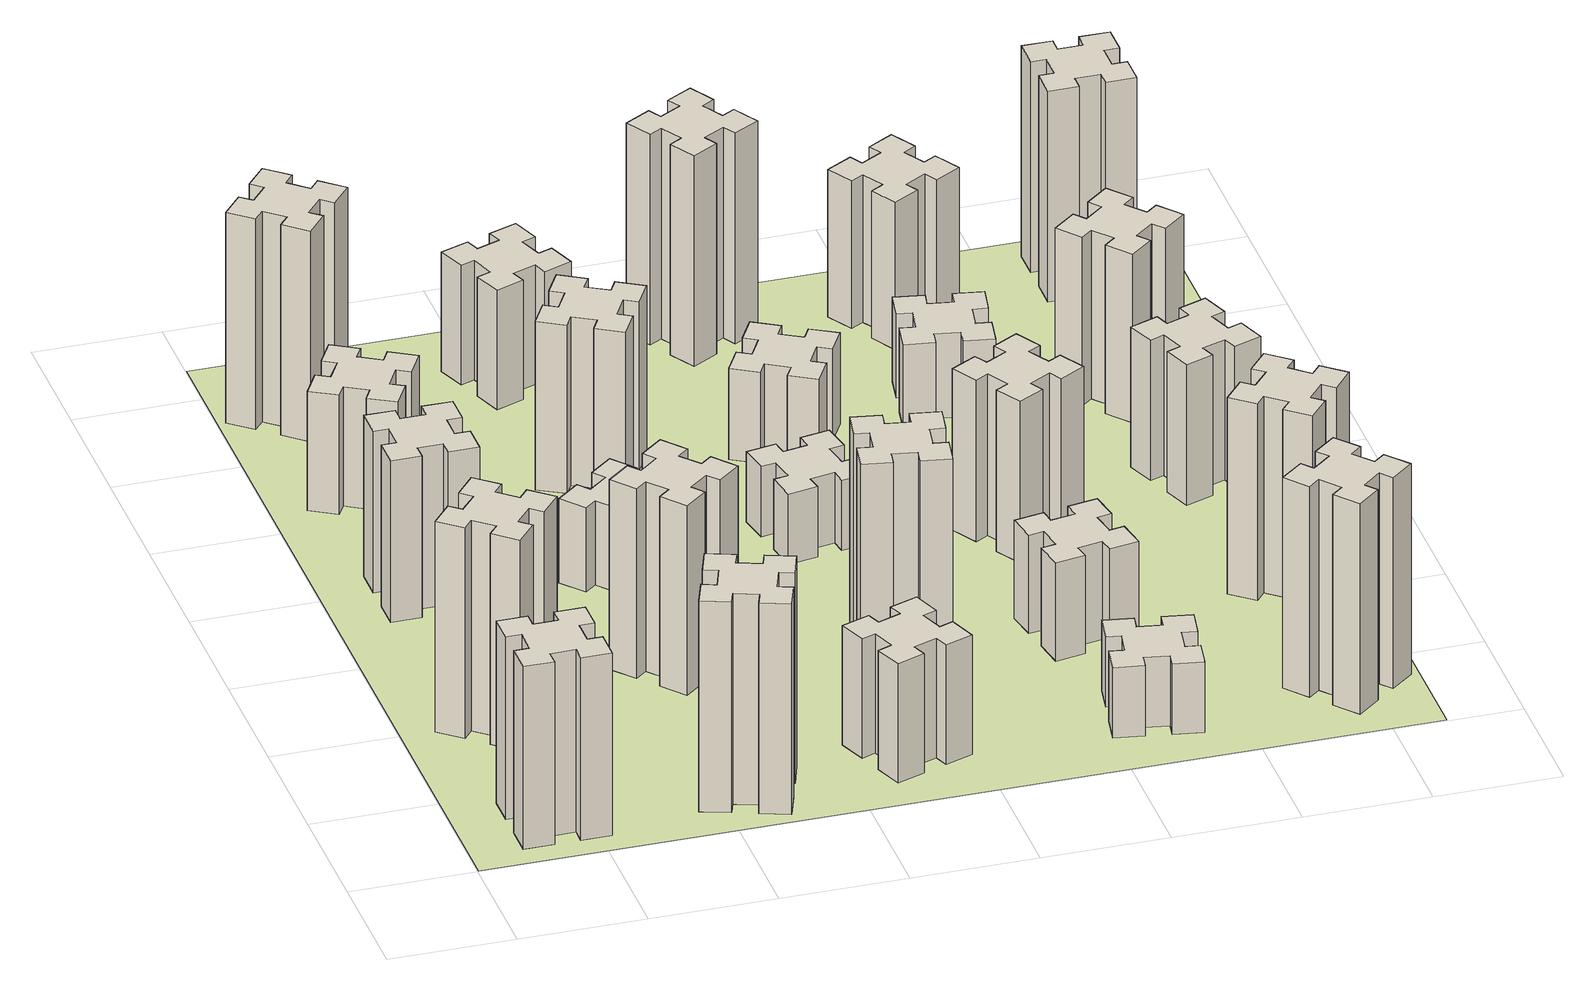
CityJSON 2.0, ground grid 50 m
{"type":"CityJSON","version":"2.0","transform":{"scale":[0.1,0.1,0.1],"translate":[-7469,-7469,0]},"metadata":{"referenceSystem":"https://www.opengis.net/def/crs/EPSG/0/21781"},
"CityObjects":{
"building1":{"type":"Building","attributes":{"class":"1000","function":"1000","usage":"1000","yearOfConstruction":2016,"roofType":"1000","measuredHeight":78,"storeysAboveGround":30,"storeysBelowGround":0},"geometry":[{"type":"Solid","lod":"1","boundaries":[[[[0,1,2,3,4,5,6,7,8,9,10,11,12,13,14,15,16,17,18,19]],[[17,16,20,21]],[[16,15,22,20]],[[15,14,23,22]],[[14,13,24,23]],[[13,12,25,24]],[[12,11,26,25]],[[11,10,27,26]],[[10,9,28,27]],[[9,8,29,28]],[[8,7,30,29]],[[7,6,31,30]],[[6,5,32,31]],[[5,4,33,32]],[[4,3,34,33]],[[3,2,35,34]],[[2,1,36,35]],[[1,0,37,36]],[[0,19,38,37]],[[19,18,39,38]],[[18,17,21,39]],[[24,25,26,27,28,29,30,31,32,33,34,35,36,37,38,39,21,20,22,23]]]]}]},
"building2":{"type":"Building","attributes":{"class":"1000","function":"1000","usage":"1000","yearOfConstruction":2016,"roofType":"1000","measuredHeight":90,"storeysAboveGround":30,"storeysBelowGround":0},"geometry":[{"type":"Solid","lod":"1","boundaries":[[[[40,41,42,43,44,45,46,47,48,49,50,51,52,53,54,55,56,57,58,59]],[[57,56,60,61]],[[56,55,62,60]],[[55,54,63,62]],[[54,53,64,63]],[[53,52,65,64]],[[52,51,66,65]],[[51,50,67,66]],[[50,49,68,67]],[[49,48,69,68]],[[48,47,70,69]],[[47,46,71,70]],[[46,45,72,71]],[[45,44,73,72]],[[44,43,74,73]],[[43,42,75,74]],[[42,41,76,75]],[[41,40,77,76]],[[40,59,78,77]],[[59,58,79,78]],[[58,57,61,79]],[[64,65,66,67,68,69,70,71,72,73,74,75,76,77,78,79,61,60,62,63]]]]}]},
"building3":{"type":"Building","attributes":{"class":"1000","function":"1000","usage":"1000","yearOfConstruction":2016,"roofType":"1000","measuredHeight":69,"storeysAboveGround":30,"storeysBelowGround":0},"geometry":[{"type":"Solid","lod":"1","boundaries":[[[[80,81,82,83,84,85,86,87,88,89,90,91,92,93,94,95,96,97,98,99]],[[97,96,100,101]],[[96,95,102,100]],[[95,94,103,102]],[[94,93,104,103]],[[93,92,105,104]],[[92,91,106,105]],[[91,90,107,106]],[[90,89,108,107]],[[89,88,109,108]],[[88,87,110,109]],[[87,86,111,110]],[[86,85,112,111]],[[85,84,113,112]],[[84,83,114,113]],[[83,82,115,114]],[[82,81,116,115]],[[81,80,117,116]],[[80,99,118,117]],[[99,98,119,118]],[[98,97,101,119]],[[104,105,106,107,108,109,110,111,112,113,114,115,116,117,118,119,101,100,102,103]]]]}]},
"building4":{"type":"Building","attributes":{"class":"1000","function":"1000","usage":"1000","yearOfConstruction":2016,"roofType":"1000","measuredHeight":51,"storeysAboveGround":30,"storeysBelowGround":0},"geometry":[{"type":"Solid","lod":"1","boundaries":[[[[120,121,122,123,124,125,126,127,128,129,130,131,132,133,134,135,136,137,138,139]],[[137,136,140,141]],[[136,135,142,140]],[[135,134,143,142]],[[134,133,144,143]],[[133,132,145,144]],[[132,131,146,145]],[[131,130,147,146]],[[130,129,148,147]],[[129,128,149,148]],[[128,127,150,149]],[[127,126,151,150]],[[126,125,152,151]],[[125,124,153,152]],[[124,123,154,153]],[[123,122,155,154]],[[122,121,156,155]],[[121,120,157,156]],[[120,139,158,157]],[[139,138,159,158]],[[138,137,141,159]],[[144,145,146,147,148,149,150,151,152,153,154,155,156,157,158,159,141,140,142,143]]]]}]},
"building5":{"type":"Building","attributes":{"class":"1000","function":"1000","usage":"1000","yearOfConstruction":2016,"roofType":"1000","measuredHeight":90,"storeysAboveGround":30,"storeysBelowGround":0},"geometry":[{"type":"Solid","lod":"1","boundaries":[[[[160,161,162,163,164,165,166,167,168,169,170,171,172,173,174,175,176,177,178,179]],[[177,176,180,181]],[[176,175,182,180]],[[175,174,183,182]],[[174,173,184,183]],[[173,172,185,184]],[[172,171,186,185]],[[171,170,187,186]],[[170,169,188,187]],[[169,168,189,188]],[[168,167,190,189]],[[167,166,191,190]],[[166,165,192,191]],[[165,164,193,192]],[[164,163,194,193]],[[163,162,195,194]],[[162,161,196,195]],[[161,160,197,196]],[[160,179,198,197]],[[179,178,199,198]],[[178,177,181,199]],[[184,185,186,187,188,189,190,191,192,193,194,195,196,197,198,199,181,180,182,183]]]]}]},
"building6":{"type":"Building","attributes":{"class":"1000","function":"1000","usage":"1000","yearOfConstruction":2016,"roofType":"1000","measuredHeight":90,"storeysAboveGround":30,"storeysBelowGround":0},"geometry":[{"type":"Solid","lod":"1","boundaries":[[[[200,201,202,203,204,205,206,207,208,209,210,211,212,213,214,215,216,217,218,219]],[[217,216,220,221]],[[216,215,222,220]],[[215,214,223,222]],[[214,213,224,223]],[[213,212,225,224]],[[212,211,226,225]],[[211,210,227,226]],[[210,209,228,227]],[[209,208,229,228]],[[208,207,230,229]],[[207,206,231,230]],[[206,205,232,231]],[[205,204,233,232]],[[204,203,234,233]],[[203,202,235,234]],[[202,201,236,235]],[[201,200,237,236]],[[200,219,238,237]],[[219,218,239,238]],[[218,217,221,239]],[[224,225,226,227,228,229,230,231,232,233,234,235,236,237,238,239,221,220,222,223]]]]}]},
"building7":{"type":"Building","attributes":{"class":"1000","function":"1000","usage":"1000","yearOfConstruction":2016,"roofType":"1000","measuredHeight":81,"storeysAboveGround":30,"storeysBelowGround":0},"geometry":[{"type":"Solid","lod":"1","boundaries":[[[[240,241,242,243,244,245,246,247,248,249,250,251,252,253,254,255,256,257,258,259]],[[257,256,260,261]],[[256,255,262,260]],[[255,254,263,262]],[[254,253,264,263]],[[253,252,265,264]],[[252,251,266,265]],[[251,250,267,266]],[[250,249,268,267]],[[249,248,269,268]],[[248,247,270,269]],[[247,246,271,270]],[[246,245,272,271]],[[245,244,273,272]],[[244,243,274,273]],[[243,242,275,274]],[[242,241,276,275]],[[241,240,277,276]],[[240,259,278,277]],[[259,258,279,278]],[[258,257,261,279]],[[264,265,266,267,268,269,270,271,272,273,274,275,276,277,278,279,261,260,262,263]]]]}]},
"building8":{"type":"Building","attributes":{"class":"1000","function":"1000","usage":"1000","yearOfConstruction":2016,"roofType":"1000","measuredHeight":36,"storeysAboveGround":30,"storeysBelowGround":0},"geometry":[{"type":"Solid","lod":"1","boundaries":[[[[280,281,282,283,284,285,286,287,288,289,290,291,292,293,294,295,296,297,298,299]],[[297,296,300,301]],[[296,295,302,300]],[[295,294,303,302]],[[294,293,304,303]],[[293,292,305,304]],[[292,291,306,305]],[[291,290,307,306]],[[290,289,308,307]],[[289,288,309,308]],[[288,287,310,309]],[[287,286,311,310]],[[286,285,312,311]],[[285,284,313,312]],[[284,283,314,313]],[[283,282,315,314]],[[282,281,316,315]],[[281,280,317,316]],[[280,299,318,317]],[[299,298,319,318]],[[298,297,301,319]],[[304,305,306,307,308,309,310,311,312,313,314,315,316,317,318,319,301,300,302,303]]]]}]},
"building9":{"type":"Building","attributes":{"class":"1000","function":"1000","usage":"1000","yearOfConstruction":2016,"roofType":"1000","measuredHeight":51,"storeysAboveGround":30,"storeysBelowGround":0},"geometry":[{"type":"Solid","lod":"1","boundaries":[[[[320,321,322,323,324,325,326,327,328,329,330,331,332,333,334,335,336,337,338,339]],[[337,336,340,341]],[[336,335,342,340]],[[335,334,343,342]],[[334,333,344,343]],[[333,332,345,344]],[[332,331,346,345]],[[331,330,347,346]],[[330,329,348,347]],[[329,328,349,348]],[[328,327,350,349]],[[327,326,351,350]],[[326,325,352,351]],[[325,324,353,352]],[[324,323,354,353]],[[323,322,355,354]],[[322,321,356,355]],[[321,320,357,356]],[[320,339,358,357]],[[339,338,359,358]],[[338,337,341,359]],[[344,345,346,347,348,349,350,351,352,353,354,355,356,357,358,359,341,340,342,343]]]]}]},
"building10":{"type":"Building","attributes":{"class":"1000","function":"1000","usage":"1000","yearOfConstruction":2016,"roofType":"1000","measuredHeight":72,"storeysAboveGround":30,"storeysBelowGround":0},"geometry":[{"type":"Solid","lod":"1","boundaries":[[[[360,361,362,363,364,365,366,367,368,369,370,371,372,373,374,375,376,377,378,379]],[[377,376,380,381]],[[376,375,382,380]],[[375,374,383,382]],[[374,373,384,383]],[[373,372,385,384]],[[372,371,386,385]],[[371,370,387,386]],[[370,369,388,387]],[[369,368,389,388]],[[368,367,390,389]],[[367,366,391,390]],[[366,365,392,391]],[[365,364,393,392]],[[364,363,394,393]],[[363,362,395,394]],[[362,361,396,395]],[[361,360,397,396]],[[360,379,398,397]],[[379,378,399,398]],[[378,377,381,399]],[[384,385,386,387,388,389,390,391,392,393,394,395,396,397,398,399,381,380,382,383]]]]}]},
"building11":{"type":"Building","attributes":{"class":"1000","function":"1000","usage":"1000","yearOfConstruction":2016,"roofType":"1000","measuredHeight":51,"storeysAboveGround":30,"storeysBelowGround":0},"geometry":[{"type":"Solid","lod":"1","boundaries":[[[[400,401,402,403,404,405,406,407,408,409,410,411,412,413,414,415,416,417,418,419]],[[417,416,420,421]],[[416,415,422,420]],[[415,414,423,422]],[[414,413,424,423]],[[413,412,425,424]],[[412,411,426,425]],[[411,410,427,426]],[[410,409,428,427]],[[409,408,429,428]],[[408,407,430,429]],[[407,406,431,430]],[[406,405,432,431]],[[405,404,433,432]],[[404,403,434,433]],[[403,402,435,434]],[[402,401,436,435]],[[401,400,437,436]],[[400,419,438,437]],[[419,418,439,438]],[[418,417,421,439]],[[424,425,426,427,428,429,430,431,432,433,434,435,436,437,438,439,421,420,422,423]]]]}]},
"building12":{"type":"Building","attributes":{"class":"1000","function":"1000","usage":"1000","yearOfConstruction":2016,"roofType":"1000","measuredHeight":87,"storeysAboveGround":30,"storeysBelowGround":0},"geometry":[{"type":"Solid","lod":"1","boundaries":[[[[440,441,442,443,444,445,446,447,448,449,450,451,452,453,454,455,456,457,458,459]],[[457,456,460,461]],[[456,455,462,460]],[[455,454,463,462]],[[454,453,464,463]],[[453,452,465,464]],[[452,451,466,465]],[[451,450,467,466]],[[450,449,468,467]],[[449,448,469,468]],[[448,447,470,469]],[[447,446,471,470]],[[446,445,472,471]],[[445,444,473,472]],[[444,443,474,473]],[[443,442,475,474]],[[442,441,476,475]],[[441,440,477,476]],[[440,459,478,477]],[[459,458,479,478]],[[458,457,461,479]],[[464,465,466,467,468,469,470,471,472,473,474,475,476,477,478,479,461,460,462,463]]]]}]},
"building13":{"type":"Building","attributes":{"class":"1000","function":"1000","usage":"1000","yearOfConstruction":2016,"roofType":"1000","measuredHeight":30,"storeysAboveGround":30,"storeysBelowGround":0},"geometry":[{"type":"Solid","lod":"1","boundaries":[[[[480,481,482,483,484,485,486,487,488,489,490,491,492,493,494,495,496,497,498,499]],[[497,496,500,501]],[[496,495,502,500]],[[495,494,503,502]],[[494,493,504,503]],[[493,492,505,504]],[[492,491,506,505]],[[491,490,507,506]],[[490,489,508,507]],[[489,488,509,508]],[[488,487,510,509]],[[487,486,511,510]],[[486,485,512,511]],[[485,484,513,512]],[[484,483,514,513]],[[483,482,515,514]],[[482,481,516,515]],[[481,480,517,516]],[[480,499,518,517]],[[499,498,519,518]],[[498,497,501,519]],[[504,505,506,507,508,509,510,511,512,513,514,515,516,517,518,519,501,500,502,503]]]]}]},
"building14":{"type":"Building","attributes":{"class":"1000","function":"1000","usage":"1000","yearOfConstruction":2016,"roofType":"1000","measuredHeight":39,"storeysAboveGround":30,"storeysBelowGround":0},"geometry":[{"type":"Solid","lod":"1","boundaries":[[[[520,521,522,523,524,525,526,527,528,529,530,531,532,533,534,535,536,537,538,539]],[[537,536,540,541]],[[536,535,542,540]],[[535,534,543,542]],[[534,533,544,543]],[[533,532,545,544]],[[532,531,546,545]],[[531,530,547,546]],[[530,529,548,547]],[[529,528,549,548]],[[528,527,550,549]],[[527,526,551,550]],[[526,525,552,551]],[[525,524,553,552]],[[524,523,554,553]],[[523,522,555,554]],[[522,521,556,555]],[[521,520,557,556]],[[520,539,558,557]],[[539,538,559,558]],[[538,537,541,559]],[[544,545,546,547,548,549,550,551,552,553,554,555,556,557,558,559,541,540,542,543]]]]}]},
"building15":{"type":"Building","attributes":{"class":"1000","function":"1000","usage":"1000","yearOfConstruction":2016,"roofType":"1000","measuredHeight":30,"storeysAboveGround":30,"storeysBelowGround":0},"geometry":[{"type":"Solid","lod":"1","boundaries":[[[[560,561,562,563,564,565,566,567,568,569,570,571,572,573,574,575,576,577,578,579]],[[577,576,580,581]],[[576,575,582,580]],[[575,574,583,582]],[[574,573,584,583]],[[573,572,585,584]],[[572,571,586,585]],[[571,570,587,586]],[[570,569,588,587]],[[569,568,589,588]],[[568,567,590,589]],[[567,566,591,590]],[[566,565,592,591]],[[565,564,593,592]],[[564,563,594,593]],[[563,562,595,594]],[[562,561,596,595]],[[561,560,597,596]],[[560,579,598,597]],[[579,578,599,598]],[[578,577,581,599]],[[584,585,586,587,588,589,590,591,592,593,594,595,596,597,598,599,581,580,582,583]]]]}]},
"building16":{"type":"Building","attributes":{"class":"1000","function":"1000","usage":"1000","yearOfConstruction":2016,"roofType":"1000","measuredHeight":90,"storeysAboveGround":30,"storeysBelowGround":0},"geometry":[{"type":"Solid","lod":"1","boundaries":[[[[600,601,602,603,604,605,606,607,608,609,610,611,612,613,614,615,616,617,618,619]],[[617,616,620,621]],[[616,615,622,620]],[[615,614,623,622]],[[614,613,624,623]],[[613,612,625,624]],[[612,611,626,625]],[[611,610,627,626]],[[610,609,628,627]],[[609,608,629,628]],[[608,607,630,629]],[[607,606,631,630]],[[606,605,632,631]],[[605,604,633,632]],[[604,603,634,633]],[[603,602,635,634]],[[602,601,636,635]],[[601,600,637,636]],[[600,619,638,637]],[[619,618,639,638]],[[618,617,621,639]],[[624,625,626,627,628,629,630,631,632,633,634,635,636,637,638,639,621,620,622,623]]]]}]},
"building17":{"type":"Building","attributes":{"class":"1000","function":"1000","usage":"1000","yearOfConstruction":2016,"roofType":"1000","measuredHeight":42,"storeysAboveGround":30,"storeysBelowGround":0},"geometry":[{"type":"Solid","lod":"1","boundaries":[[[[640,641,642,643,644,645,646,647,648,649,650,651,652,653,654,655,656,657,658,659]],[[657,656,660,661]],[[656,655,662,660]],[[655,654,663,662]],[[654,653,664,663]],[[653,652,665,664]],[[652,651,666,665]],[[651,650,667,666]],[[650,649,668,667]],[[649,648,669,668]],[[648,647,670,669]],[[647,646,671,670]],[[646,645,672,671]],[[645,644,673,672]],[[644,643,674,673]],[[643,642,675,674]],[[642,641,676,675]],[[641,640,677,676]],[[640,659,678,677]],[[659,658,679,678]],[[658,657,661,679]],[[664,665,666,667,668,669,670,671,672,673,674,675,676,677,678,679,661,660,662,663]]]]}]},
"building18":{"type":"Building","attributes":{"class":"1000","function":"1000","usage":"1000","yearOfConstruction":2016,"roofType":"1000","measuredHeight":69,"storeysAboveGround":30,"storeysBelowGround":0},"geometry":[{"type":"Solid","lod":"1","boundaries":[[[[680,681,682,683,684,685,686,687,688,689,690,691,692,693,694,695,696,697,698,699]],[[697,696,700,701]],[[696,695,702,700]],[[695,694,703,702]],[[694,693,704,703]],[[693,692,705,704]],[[692,691,706,705]],[[691,690,707,706]],[[690,689,708,707]],[[689,688,709,708]],[[688,687,710,709]],[[687,686,711,710]],[[686,685,712,711]],[[685,684,713,712]],[[684,683,714,713]],[[683,682,715,714]],[[682,681,716,715]],[[681,680,717,716]],[[680,699,718,717]],[[699,698,719,718]],[[698,697,701,719]],[[704,705,706,707,708,709,710,711,712,713,714,715,716,717,718,719,701,700,702,703]]]]}]},
"building19":{"type":"Building","attributes":{"class":"1000","function":"1000","usage":"1000","yearOfConstruction":2016,"roofType":"1000","measuredHeight":36,"storeysAboveGround":30,"storeysBelowGround":0},"geometry":[{"type":"Solid","lod":"1","boundaries":[[[[720,721,722,723,724,725,726,727,728,729,730,731,732,733,734,735,736,737,738,739]],[[737,736,740,741]],[[736,735,742,740]],[[735,734,743,742]],[[734,733,744,743]],[[733,732,745,744]],[[732,731,746,745]],[[731,730,747,746]],[[730,729,748,747]],[[729,728,749,748]],[[728,727,750,749]],[[727,726,751,750]],[[726,725,752,751]],[[725,724,753,752]],[[724,723,754,753]],[[723,722,755,754]],[[722,721,756,755]],[[721,720,757,756]],[[720,739,758,757]],[[739,738,759,758]],[[738,737,741,759]],[[744,745,746,747,748,749,750,751,752,753,754,755,756,757,758,759,741,740,742,743]]]]}]},
"building20":{"type":"Building","attributes":{"class":"1000","function":"1000","usage":"1000","yearOfConstruction":2016,"roofType":"1000","measuredHeight":90,"storeysAboveGround":30,"storeysBelowGround":0},"geometry":[{"type":"Solid","lod":"1","boundaries":[[[[760,761,762,763,764,765,766,767,768,769,770,771,772,773,774,775,776,777,778,779]],[[777,776,780,781]],[[776,775,782,780]],[[775,774,783,782]],[[774,773,784,783]],[[773,772,785,784]],[[772,771,786,785]],[[771,770,787,786]],[[770,769,788,787]],[[769,768,789,788]],[[768,767,790,789]],[[767,766,791,790]],[[766,765,792,791]],[[765,764,793,792]],[[764,763,794,793]],[[763,762,795,794]],[[762,761,796,795]],[[761,760,797,796]],[[760,779,798,797]],[[779,778,799,798]],[[778,777,781,799]],[[784,785,786,787,788,789,790,791,792,793,794,795,796,797,798,799,781,780,782,783]]]]}]},
"building21":{"type":"Building","attributes":{"class":"1000","function":"1000","usage":"1000","yearOfConstruction":2016,"roofType":"1000","measuredHeight":63,"storeysAboveGround":30,"storeysBelowGround":0},"geometry":[{"type":"Solid","lod":"1","boundaries":[[[[800,801,802,803,804,805,806,807,808,809,810,811,812,813,814,815,816,817,818,819]],[[817,816,820,821]],[[816,815,822,820]],[[815,814,823,822]],[[814,813,824,823]],[[813,812,825,824]],[[812,811,826,825]],[[811,810,827,826]],[[810,809,828,827]],[[809,808,829,828]],[[808,807,830,829]],[[807,806,831,830]],[[806,805,832,831]],[[805,804,833,832]],[[804,803,834,833]],[[803,802,835,834]],[[802,801,836,835]],[[801,800,837,836]],[[800,819,838,837]],[[819,818,839,838]],[[818,817,821,839]],[[824,825,826,827,828,829,830,831,832,833,834,835,836,837,838,839,821,820,822,823]]]]}]},
"building22":{"type":"Building","attributes":{"class":"1000","function":"1000","usage":"1000","yearOfConstruction":2016,"roofType":"1000","measuredHeight":84,"storeysAboveGround":30,"storeysBelowGround":0},"geometry":[{"type":"Solid","lod":"1","boundaries":[[[[840,841,842,843,844,845,846,847,848,849,850,851,852,853,854,855,856,857,858,859]],[[857,856,860,861]],[[856,855,862,860]],[[855,854,863,862]],[[854,853,864,863]],[[853,852,865,864]],[[852,851,866,865]],[[851,850,867,866]],[[850,849,868,867]],[[849,848,869,868]],[[848,847,870,869]],[[847,846,871,870]],[[846,845,872,871]],[[845,844,873,872]],[[844,843,874,873]],[[843,842,875,874]],[[842,841,876,875]],[[841,840,877,876]],[[840,859,878,877]],[[859,858,879,878]],[[858,857,861,879]],[[864,865,866,867,868,869,870,871,872,873,874,875,876,877,878,879,861,860,862,863]]]]}]},
"building23":{"type":"Building","attributes":{"class":"1000","function":"1000","usage":"1000","yearOfConstruction":2016,"roofType":"1000","measuredHeight":60,"storeysAboveGround":30,"storeysBelowGround":0},"geometry":[{"type":"Solid","lod":"1","boundaries":[[[[880,881,882,883,884,885,886,887,888,889,890,891,892,893,894,895,896,897,898,899]],[[897,896,900,901]],[[896,895,902,900]],[[895,894,903,902]],[[894,893,904,903]],[[893,892,905,904]],[[892,891,906,905]],[[891,890,907,906]],[[890,889,908,907]],[[889,888,909,908]],[[888,887,910,909]],[[887,886,911,910]],[[886,885,912,911]],[[885,884,913,912]],[[884,883,914,913]],[[883,882,915,914]],[[882,881,916,915]],[[881,880,917,916]],[[880,899,918,917]],[[899,898,919,918]],[[898,897,901,919]],[[904,905,906,907,908,909,910,911,912,913,914,915,916,917,918,919,901,900,902,903]]]]}]},
"building24":{"type":"Building","attributes":{"class":"1000","function":"1000","usage":"1000","yearOfConstruction":2016,"roofType":"1000","measuredHeight":72,"storeysAboveGround":30,"storeysBelowGround":0},"geometry":[{"type":"Solid","lod":"1","boundaries":[[[[920,921,922,923,924,925,926,927,928,929,930,931,932,933,934,935,936,937,938,939]],[[937,936,940,941]],[[936,935,942,940]],[[935,934,943,942]],[[934,933,944,943]],[[933,932,945,944]],[[932,931,946,945]],[[931,930,947,946]],[[930,929,948,947]],[[929,928,949,948]],[[928,927,950,949]],[[927,926,951,950]],[[926,925,952,951]],[[925,924,953,952]],[[924,923,954,953]],[[923,922,955,954]],[[922,921,956,955]],[[921,920,957,956]],[[920,939,958,957]],[[939,938,959,958]],[[938,937,941,959]],[[944,945,946,947,948,949,950,951,952,953,954,955,956,957,958,959,941,940,942,943]]]]}]},
"building25":{"type":"Building","attributes":{"class":"1000","function":"1000","usage":"1000","yearOfConstruction":2016,"roofType":"1000","measuredHeight":90,"storeysAboveGround":30,"storeysBelowGround":0},"geometry":[{"type":"Solid","lod":"1","boundaries":[[[[960,961,962,963,964,965,966,967,968,969,970,971,972,973,974,975,976,977,978,979]],[[977,976,980,981]],[[976,975,982,980]],[[975,974,983,982]],[[974,973,984,983]],[[973,972,985,984]],[[972,971,986,985]],[[971,970,987,986]],[[970,969,988,987]],[[969,968,989,988]],[[968,967,990,989]],[[967,966,991,990]],[[966,965,992,991]],[[965,964,993,992]],[[964,963,994,993]],[[963,962,995,994]],[[962,961,996,995]],[[961,960,997,996]],[[960,979,998,997]],[[979,978,999,998]],[[978,977,981,999]],[[984,985,986,987,988,989,990,991,992,993,994,995,996,997,998,999,981,980,982,983]]]]}]},
"landuse1":{"type":"LandUse","attributes":{"name":"plot1","function":"1010"},"geometry":[{"type":"MultiSurface","lod":"1","boundaries":[[[1000,1001,1002,1003]]]}]}
},
"vertices":[
[265,325,0],[265,225,0],[205,225,0],[205,105,0],[325,105,0],[325,165,0],[425,165,0],[425,105,0],[545,105,0],[545,225,0],[485,225,0],[485,325,0],[545,325,0],[545,445,0],[425,445,0],[425,385,0],[325,385,0],[325,445,0],[205,445,0],[205,325,0],[325,385,780],[325,445,780],[425,385,780],[425,445,780],[545,445,780],[545,325,780],[485,325,780],[485,225,780],[545,225,780],[545,105,780],[425,105,780],[425,165,780],[325,165,780],[325,105,780],[205,105,780],[205,225,780],[265,225,780],[265,325,780],[205,325,780],[205,445,780],
[484,1067,0],[408,1132,0],[446,1178,0],[354,1255,0],[277,1163,0],[323,1124,0],[259,1048,0],[213,1086,0],[136,994,0],[228,917,0],[266,963,0],[343,899,0],[304,853,0],[396,776,0],[473,868,0],[427,906,0],[492,983,0],[538,944,0],[615,1036,0],[523,1113,0],[492,983,900],[538,944,900],[427,906,900],[473,868,900],[396,776,900],[304,853,900],[343,899,900],[266,963,900],[228,917,900],[136,994,900],[213,1086,900],[259,1048,900],[323,1124,900],[277,1163,900],[354,1255,900],[446,1178,900],[408,1132,900],[484,1067,900],[523,1113,900],[615,1036,900],
[425,2065,0],[325,2065,0],[325,2125,0],[205,2125,0],[205,2005,0],[265,2005,0],[265,1905,0],[205,1905,0],[205,1785,0],[325,1785,0],[325,1845,0],[425,1845,0],[425,1785,0],[545,1785,0],[545,1905,0],[485,1905,0],[485,2005,0],[545,2005,0],[545,2125,0],[425,2125,0],[485,2005,690],[545,2005,690],[485,1905,690],[545,1905,690],[545,1785,690],[425,1785,690],[425,1845,690],[325,1845,690],[325,1785,690],[205,1785,690],[205,1905,690],[265,1905,690],[265,2005,690],[205,2005,690],[205,2125,690],[325,2125,690],[325,2065,690],[425,2065,690],[425,2125,690],[545,2125,690],
[446,2597,0],[496,2684,0],[548,2654,0],[608,2758,0],[504,2818,0],[474,2766,0],[387,2816,0],[417,2868,0],[313,2928,0],[253,2824,0],[305,2794,0],[255,2707,0],[203,2737,0],[143,2633,0],[247,2573,0],[277,2625,0],[364,2575,0],[334,2523,0],[438,2463,0],[498,2567,0],[364,2575,510],[334,2523,510],[277,2625,510],[247,2573,510],[143,2633,510],[203,2737,510],[255,2707,510],[305,2794,510],[253,2824,510],[313,2928,510],[417,2868,510],[387,2816,510],[474,2766,510],[504,2818,510],[608,2758,510],[548,2654,510],[496,2684,510],[446,2597,510],[498,2567,510],[438,2463,510],
[1029,360,0],[995,266,0],[939,287,0],[897,174,0],[1010,133,0],[1031,189,0],[1125,155,0],[1104,99,0],[1217,57,0],[1258,170,0],[1202,191,0],[1236,285,0],[1292,264,0],[1333,377,0],[1220,418,0],[1200,362,0],[1106,396,0],[1127,452,0],[1014,493,0],[973,380,0],[1106,396,900],[1127,452,900],[1200,362,900],[1220,418,900],[1333,377,900],[1292,264,900],[1236,285,900],[1202,191,900],[1258,170,900],[1217,57,900],[1104,99,900],[1125,155,900],[1031,189,900],[1010,133,900],[897,174,900],[939,287,900],[995,266,900],[1029,360,900],[973,380,900],[1014,493,900],
[384,3387,0],[308,3452,0],[346,3498,0],[254,3575,0],[177,3483,0],[223,3444,0],[159,3368,0],[113,3406,0],[36,3314,0],[128,3237,0],[166,3283,0],[243,3219,0],[204,3173,0],[296,3096,0],[373,3188,0],[327,3226,0],[392,3303,0],[438,3264,0],[515,3356,0],[423,3433,0],[392,3303,900],[438,3264,900],[327,3226,900],[373,3188,900],[296,3096,900],[204,3173,900],[243,3219,900],[166,3283,900],[128,3237,900],[36,3314,900],[113,3406,900],[159,3368,900],[223,3444,900],[177,3483,900],[254,3575,900],[346,3498,900],[308,3452,900],[384,3387,900],[423,3433,900],[515,3356,900],
[1083,1332,0],[1006,1267,0],[968,1313,0],[876,1236,0],[953,1144,0],[999,1183,0],[1063,1106,0],[1017,1068,0],[1094,976,0],[1186,1053,0],[1148,1099,0],[1224,1163,0],[1263,1117,0],[1355,1194,0],[1278,1286,0],[1232,1248,0],[1167,1324,0],[1213,1363,0],[1136,1455,0],[1044,1378,0],[1167,1324,810],[1213,1363,810],[1232,1248,810],[1278,1286,810],[1355,1194,810],[1263,1117,810],[1224,1163,810],[1148,1099,810],[1186,1053,810],[1094,976,810],[1017,1068,810],[1063,1106,810],[999,1183,810],[953,1144,810],[876,1236,810],[968,1313,810],[1006,1267,810],[1083,1332,810],[1044,1378,810],[1136,1455,810],
[1083,1972,0],[1006,1907,0],[968,1953,0],[876,1876,0],[953,1784,0],[999,1823,0],[1063,1746,0],[1017,1708,0],[1094,1616,0],[1186,1693,0],[1148,1739,0],[1224,1803,0],[1263,1757,0],[1355,1834,0],[1278,1926,0],[1232,1888,0],[1167,1964,0],[1213,2003,0],[1136,2095,0],[1044,2018,0],[1167,1964,360],[1213,2003,360],[1232,1888,360],[1278,1926,360],[1355,1834,360],[1263,1757,360],[1224,1803,360],[1148,1739,360],[1186,1693,360],[1094,1616,360],[1017,1708,360],[1063,1746,360],[999,1823,360],[953,1784,360],[876,1876,360],[968,1953,360],[1006,1907,360],[1083,1972,360],[1044,2018,360],[1136,2095,360],
[1765,496,0],[1671,462,0],[1650,518,0],[1537,477,0],[1579,364,0],[1635,385,0],[1669,291,0],[1613,270,0],[1654,157,0],[1767,199,0],[1746,255,0],[1840,289,0],[1860,233,0],[1973,274,0],[1932,387,0],[1876,366,0],[1842,460,0],[1898,480,0],[1857,593,0],[1744,552,0],[1842,460,510],[1898,480,510],[1876,366,510],[1932,387,510],[1973,274,510],[1860,233,510],[1840,289,510],[1746,255,510],[1767,199,510],[1654,157,510],[1613,270,510],[1669,291,510],[1635,385,510],[1579,364,510],[1537,477,510],[1650,518,510],[1671,462,510],[1765,496,510],[1744,552,510],[1857,593,510],
[1145,2694,0],[1095,2607,0],[1043,2637,0],[983,2533,0],[1087,2473,0],[1117,2525,0],[1204,2475,0],[1174,2423,0],[1278,2363,0],[1338,2467,0],[1286,2497,0],[1336,2584,0],[1388,2554,0],[1448,2658,0],[1344,2718,0],[1314,2666,0],[1227,2716,0],[1257,2768,0],[1153,2828,0],[1093,2724,0],[1227,2716,720],[1257,2768,720],[1314,2666,720],[1344,2718,720],[1448,2658,720],[1388,2554,720],[1336,2584,720],[1286,2497,720],[1338,2467,720],[1278,2363,720],[1174,2423,720],[1204,2475,720],[1117,2525,720],[1087,2473,720],[983,2533,720],[1043,2637,720],[1095,2607,720],[1145,2694,720],[1093,2724,720],[1153,2828,720],
[1125,3456,0],[1031,3422,0],[1010,3478,0],[897,3437,0],[939,3324,0],[995,3345,0],[1029,3251,0],[973,3230,0],[1014,3117,0],[1127,3159,0],[1106,3215,0],[1200,3249,0],[1220,3193,0],[1333,3234,0],[1292,3347,0],[1236,3326,0],[1202,3420,0],[1258,3440,0],[1217,3553,0],[1104,3512,0],[1202,3420,510],[1258,3440,510],[1236,3326,510],[1292,3347,510],[1333,3234,510],[1220,3193,510],[1200,3249,510],[1106,3215,510],[1127,3159,510],[1014,3117,510],[973,3230,510],[1029,3251,510],[995,3345,510],[939,3324,510],[897,3437,510],[1010,3478,510],[1031,3422,510],[1125,3456,510],[1104,3512,510],[1217,3553,510],
[2055,1047,0],[2072,1145,0],[2131,1135,0],[2152,1253,0],[2034,1274,0],[2024,1215,0],[1925,1232,0],[1936,1291,0],[1817,1312,0],[1797,1194,0],[1856,1184,0],[1838,1085,0],[1779,1096,0],[1758,977,0],[1877,957,0],[1887,1016,0],[1985,998,0],[1975,939,0],[2093,918,0],[2114,1037,0],[1985,998,870],[1975,939,870],[1887,1016,870],[1877,957,870],[1758,977,870],[1779,1096,870],[1838,1085,870],[1856,1184,870],[1797,1194,870],[1817,1312,870],[1936,1291,870],[1925,1232,870],[2024,1215,870],[2034,1274,870],[2152,1253,870],[2131,1135,870],[2072,1145,870],[2055,1047,870],[2114,1037,870],[2093,918,870],
[1972,1925,0],[1955,2024,0],[2014,2034,0],[1993,2152,0],[1875,2131,0],[1885,2072,0],[1787,2055,0],[1777,2114,0],[1658,2093,0],[1679,1975,0],[1738,1985,0],[1756,1887,0],[1697,1877,0],[1717,1758,0],[1836,1779,0],[1825,1838,0],[1924,1856,0],[1934,1797,0],[2052,1817,0],[2031,1936,0],[1924,1856,300],[1934,1797,300],[1825,1838,300],[1836,1779,300],[1717,1758,300],[1697,1877,300],[1756,1887,300],[1738,1985,300],[1679,1975,300],[1658,2093,300],[1777,2114,300],[1787,2055,300],[1885,2072,300],[1875,2131,300],[1993,2152,300],[2014,2034,300],[1955,2024,300],[1972,1925,300],[2031,1936,300],[2052,1817,300],
[2026,2497,0],[2076,2584,0],[2128,2554,0],[2188,2658,0],[2084,2718,0],[2054,2666,0],[1967,2716,0],[1997,2768,0],[1893,2828,0],[1833,2724,0],[1885,2694,0],[1835,2607,0],[1783,2637,0],[1723,2533,0],[1827,2473,0],[1857,2525,0],[1944,2475,0],[1914,2423,0],[2018,2363,0],[2078,2467,0],[1944,2475,390],[1914,2423,390],[1857,2525,390],[1827,2473,390],[1723,2533,390],[1783,2637,390],[1835,2607,390],[1885,2694,390],[1833,2724,390],[1893,2828,390],[1997,2768,390],[1967,2716,390],[2054,2666,390],[2084,2718,390],[2188,2658,390],[2128,2554,390],[2076,2584,390],[2026,2497,390],[2078,2467,390],[2018,2363,390],
[2596,444,0],[2578,345,0],[2519,356,0],[2498,237,0],[2617,217,0],[2627,276,0],[2725,258,0],[2715,199,0],[2833,178,0],[2854,297,0],[2795,307,0],[2812,405,0],[2871,395,0],[2892,513,0],[2774,534,0],[2764,475,0],[2665,492,0],[2676,551,0],[2557,572,0],[2537,454,0],[2665,492,300],[2676,551,300],[2764,475,300],[2774,534,300],[2892,513,300],[2871,395,300],[2812,405,300],[2795,307,300],[2854,297,300],[2833,178,300],[2715,199,300],[2725,258,300],[2627,276,300],[2617,217,300],[2498,237,300],[2519,356,300],[2578,345,300],[2596,444,300],[2537,454,300],[2557,572,300],
[1844,3556,0],[1757,3506,0],[1727,3558,0],[1623,3498,0],[1683,3394,0],[1735,3424,0],[1785,3337,0],[1733,3307,0],[1793,3203,0],[1897,3263,0],[1867,3315,0],[1954,3365,0],[1984,3313,0],[2088,3373,0],[2028,3477,0],[1976,3447,0],[1926,3534,0],[1978,3564,0],[1918,3668,0],[1814,3608,0],[1926,3534,900],[1978,3564,900],[1976,3447,900],[2028,3477,900],[2088,3373,900],[1984,3313,900],[1954,3365,900],[1867,3315,900],[1897,3263,900],[1793,3203,900],[1733,3307,900],[1785,3337,900],[1735,3424,900],[1683,3394,900],[1623,3498,900],[1727,3558,900],[1757,3506,900],[1844,3556,900],[1814,3608,900],[1918,3668,900],
[2625,1132,0],[2527,1115,0],[2517,1174,0],[2398,1153,0],[2419,1035,0],[2478,1045,0],[2496,947,0],[2437,937,0],[2457,818,0],[2576,839,0],[2565,898,0],[2664,916,0],[2674,857,0],[2792,877,0],[2771,996,0],[2712,985,0],[2695,1084,0],[2754,1094,0],[2733,1212,0],[2615,1191,0],[2695,1084,420],[2754,1094,420],[2712,985,420],[2771,996,420],[2792,877,420],[2674,857,420],[2664,916,420],[2565,898,420],[2576,839,420],[2457,818,420],[2437,937,420],[2496,947,420],[2478,1045,420],[2419,1035,420],[2398,1153,420],[2517,1174,420],[2527,1115,420],[2625,1132,420],[2615,1191,420],[2733,1212,420],
[2475,1744,0],[2525,1657,0],[2473,1627,0],[2533,1523,0],[2637,1583,0],[2607,1635,0],[2694,1685,0],[2724,1633,0],[2828,1693,0],[2768,1797,0],[2716,1767,0],[2666,1854,0],[2718,1884,0],[2658,1988,0],[2554,1928,0],[2584,1876,0],[2497,1826,0],[2467,1878,0],[2363,1818,0],[2423,1714,0],[2497,1826,690],[2467,1878,690],[2584,1876,690],[2554,1928,690],[2658,1988,690],[2718,1884,690],[2666,1854,690],[2716,1767,690],[2768,1797,690],[2828,1693,690],[2724,1633,690],[2694,1685,690],[2607,1635,690],[2637,1583,690],[2533,1523,690],[2473,1627,690],[2525,1657,690],[2475,1744,690],[2423,1714,690],[2363,1818,690],
[2664,2795,0],[2565,2812,0],[2576,2871,0],[2457,2892,0],[2437,2774,0],[2496,2764,0],[2478,2665,0],[2419,2676,0],[2398,2557,0],[2517,2537,0],[2527,2596,0],[2625,2578,0],[2615,2519,0],[2733,2498,0],[2754,2617,0],[2695,2627,0],[2712,2725,0],[2771,2715,0],[2792,2833,0],[2674,2854,0],[2712,2725,360],[2771,2715,360],[2695,2627,360],[2754,2617,360],[2733,2498,360],[2615,2519,360],[2625,2578,360],[2527,2596,360],[2517,2537,360],[2398,2557,360],[2419,2676,360],[2478,2665,360],[2496,2764,360],[2437,2774,360],[2457,2892,360],[2576,2871,360],[2565,2812,360],[2664,2795,360],[2674,2854,360],[2792,2833,360],
[3468,259,0],[3544,323,0],[3583,277,0],[3675,354,0],[3598,446,0],[3552,408,0],[3487,484,0],[3533,523,0],[3456,615,0],[3364,538,0],[3403,492,0],[3326,427,0],[3288,473,0],[3196,396,0],[3273,304,0],[3319,343,0],[3383,266,0],[3337,228,0],[3414,136,0],[3506,213,0],[3383,266,900],[3337,228,900],[3319,343,900],[3273,304,900],[3196,396,900],[3288,473,900],[3326,427,900],[3403,492,900],[3364,538,900],[3456,615,900],[3533,523,900],[3487,484,900],[3552,408,900],[3598,446,900],[3675,354,900],[3583,277,900],[3544,323,900],[3468,259,900],[3506,213,900],[3414,136,900],
[2716,3347,0],[2666,3434,0],[2718,3464,0],[2658,3568,0],[2554,3508,0],[2584,3456,0],[2497,3406,0],[2467,3458,0],[2363,3398,0],[2423,3294,0],[2475,3324,0],[2525,3237,0],[2473,3207,0],[2533,3103,0],[2637,3163,0],[2607,3215,0],[2694,3265,0],[2724,3213,0],[2828,3273,0],[2768,3377,0],[2694,3265,630],[2724,3213,630],[2607,3215,630],[2637,3163,630],[2533,3103,630],[2473,3207,630],[2525,3237,630],[2475,3324,630],[2423,3294,630],[2363,3398,630],[2467,3458,630],[2497,3406,630],[2584,3456,630],[2554,3508,630],[2658,3568,630],[2718,3464,630],[2666,3434,630],[2716,3347,630],[2768,3377,630],[2828,3273,630],
[3487,1006,0],[3552,1083,0],[3598,1044,0],[3675,1136,0],[3583,1213,0],[3544,1167,0],[3468,1232,0],[3506,1278,0],[3414,1355,0],[3337,1263,0],[3383,1224,0],[3319,1148,0],[3273,1186,0],[3196,1094,0],[3288,1017,0],[3326,1063,0],[3403,999,0],[3364,953,0],[3456,876,0],[3533,968,0],[3403,999,840],[3364,953,840],[3326,1063,840],[3288,1017,840],[3196,1094,840],[3273,1186,840],[3319,1148,840],[3383,1224,840],[3337,1263,840],[3414,1355,840],[3506,1278,840],[3468,1232,840],[3544,1167,840],[3583,1213,840],[3675,1136,840],[3598,1044,840],[3552,1083,840],[3487,1006,840],[3533,968,840],[3456,876,840],
[3215,1965,0],[3249,1871,0],[3193,1850,0],[3234,1737,0],[3347,1779,0],[3326,1835,0],[3420,1869,0],[3440,1813,0],[3553,1854,0],[3512,1967,0],[3456,1946,0],[3422,2040,0],[3478,2060,0],[3437,2173,0],[3324,2132,0],[3345,2076,0],[3251,2042,0],[3230,2098,0],[3117,2057,0],[3159,1944,0],[3251,2042,600],[3230,2098,600],[3345,2076,600],[3324,2132,600],[3437,2173,600],[3478,2060,600],[3422,2040,600],[3456,1946,600],[3512,1967,600],[3553,1854,600],[3440,1813,600],[3420,1869,600],[3326,1835,600],[3347,1779,600],[3234,1737,600],[3193,1850,600],[3249,1871,600],[3215,1965,600],[3159,1944,600],[3117,2057,600],
[3119,2563,0],[3183,2486,0],[3137,2448,0],[3214,2356,0],[3306,2433,0],[3268,2479,0],[3344,2543,0],[3383,2497,0],[3475,2574,0],[3398,2666,0],[3352,2628,0],[3287,2704,0],[3333,2743,0],[3256,2835,0],[3164,2758,0],[3203,2712,0],[3126,2647,0],[3088,2693,0],[2996,2616,0],[3073,2524,0],[3126,2647,720],[3088,2693,720],[3203,2712,720],[3164,2758,720],[3256,2835,720],[3333,2743,720],[3287,2704,720],[3352,2628,720],[3398,2666,720],[3475,2574,720],[3383,2497,720],[3344,2543,720],[3268,2479,720],[3306,2433,720],[3214,2356,720],[3137,2448,720],[3183,2486,720],[3119,2563,720],[3073,2524,720],[2996,2616,720],
[3285,3325,0],[3385,3325,0],[3385,3265,0],[3505,3265,0],[3505,3385,0],[3445,3385,0],[3445,3485,0],[3505,3485,0],[3505,3605,0],[3385,3605,0],[3385,3545,0],[3285,3545,0],[3285,3605,0],[3165,3605,0],[3165,3485,0],[3225,3485,0],[3225,3385,0],[3165,3385,0],[3165,3265,0],[3285,3265,0],[3225,3385,900],[3165,3385,900],[3225,3485,900],[3165,3485,900],[3165,3605,900],[3285,3605,900],[3285,3545,900],[3385,3545,900],[3385,3605,900],[3505,3605,900],[3505,3485,900],[3445,3485,900],[3445,3385,900],[3505,3385,900],[3505,3265,900],[3385,3265,900],[3385,3325,900],[3285,3325,900],[3285,3265,900],[3165,3265,900],
[5,3705,0],[3705,3705,0],[3705,5,0],[5,5,0]
]}
